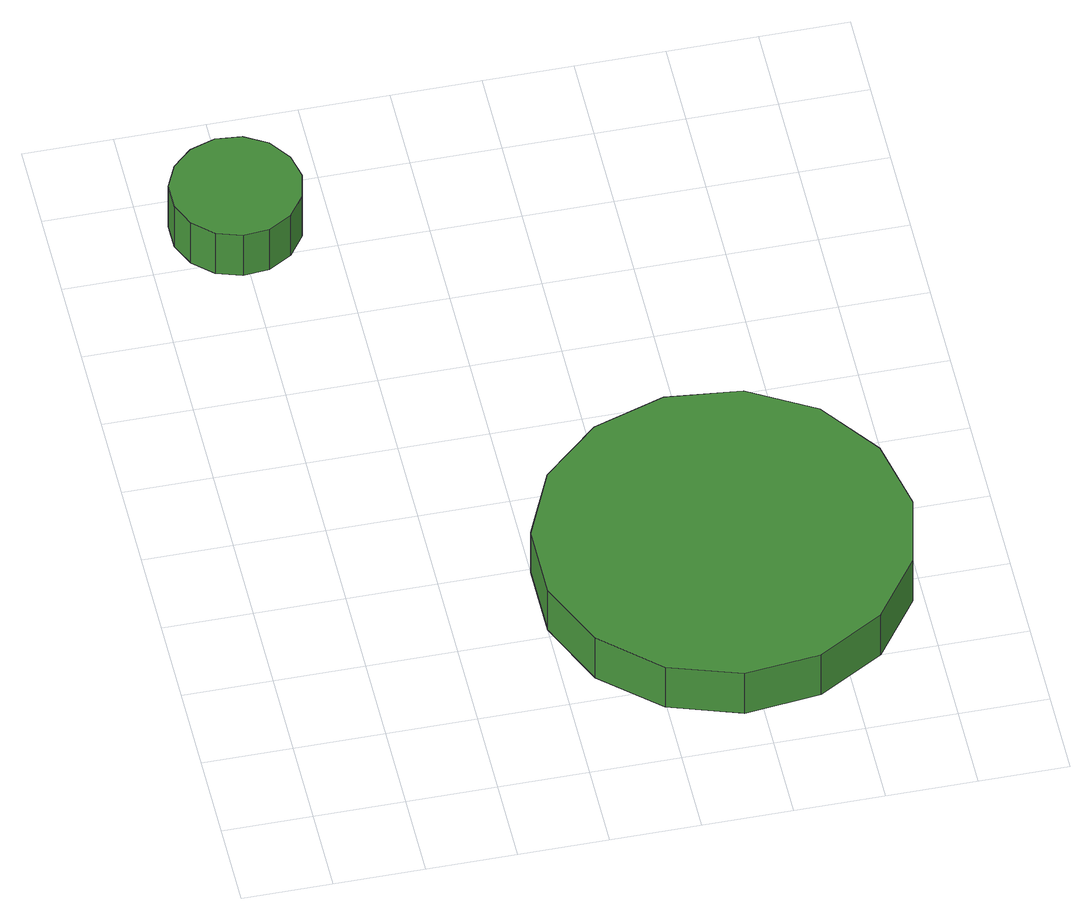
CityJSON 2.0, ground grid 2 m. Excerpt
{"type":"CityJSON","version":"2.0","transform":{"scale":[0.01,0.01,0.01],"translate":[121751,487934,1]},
"CityObjects":{
"tree1":{"type":"SolitaryVegetationObject","attributes":{"function":"something"},"geometry":[{"type":"MultiSurface","lod":"1","boundaries":[[[0,1,2,3,4,5,6,7,8,9,10,11,12,13,14]],[[15,16,17,18,19,20,21,22,23,24,25,26,27,28,29]],[[0,29,28,1]],[[1,28,27,2]],[[2,27,26,3]],[[3,26,25,4]],[[4,25,24,5]],[[5,24,23,6]],[[6,23,22,7]],[[7,22,21,8]],[[8,21,20,9]],[[9,20,19,10]],[[10,19,18,11]],[[11,18,17,12]],[[12,17,16,13]],[[13,16,15,14]],[[14,15,29,0]]]}]},
"tree2":{"type":"SolitaryVegetationObject","attributes":{"function":"something"},"geometry":[{"type":"MultiSurface","lod":"1","boundaries":[[[30,31,32,33,34,35,36,37,38,39,40,41,42,43,44]],[[45,46,47,48,49,50,51,52,53,54,55,56,57,58,59]],[[30,59,58,31]],[[31,58,57,32]],[[32,57,56,33]],[[33,56,55,34]],[[34,55,54,35]],[[35,54,53,36]],[[36,53,52,37]],[[37,52,51,38]],[[38,51,50,39]],[[39,50,49,40]],[[40,49,48,41]],[[41,48,47,42]],[[42,47,46,43]],[[43,46,45,44]],[[44,45,59,30]]]}]}
},
"vertices":[
[344,1700,158],[331,1758,158],[296,1807,158],[244,1837,158],[185,1843,158],[128,1824,158],[84,1784,158],[59,1730,158],[59,1670,158],[84,1616,158],[128,1576,158],[185,1557,158],[244,1563,158],[296,1593,158],[331,1642,158],[331,1642,33],[296,1593,33],[244,1563,33],[185,1557,33],[128,1576,33],[84,1616,33],[59,1670,33],[59,1730,33],[84,1784,33],[128,1824,33],[185,1843,33],[244,1837,33],[296,1807,33],[331,1758,33],[344,1700,33],
[1410,500,163],[1374,667,163],[1274,805,163],[1127,890,163],[957,908,163],[795,855,163],[668,741,163],[599,585,163],[599,415,163],[668,259,163],[795,145,163],[957,92,163],[1127,110,163],[1274,195,163],[1374,333,163],[1374,333,38],[1274,195,38],[1127,110,38],[957,92,38],[795,145,38],[668,259,38],[599,415,38],[599,585,38],[668,741,38],[795,855,38],[957,908,38],[1127,890,38],[1274,805,38],[1374,667,38],[1410,500,38]
]}
